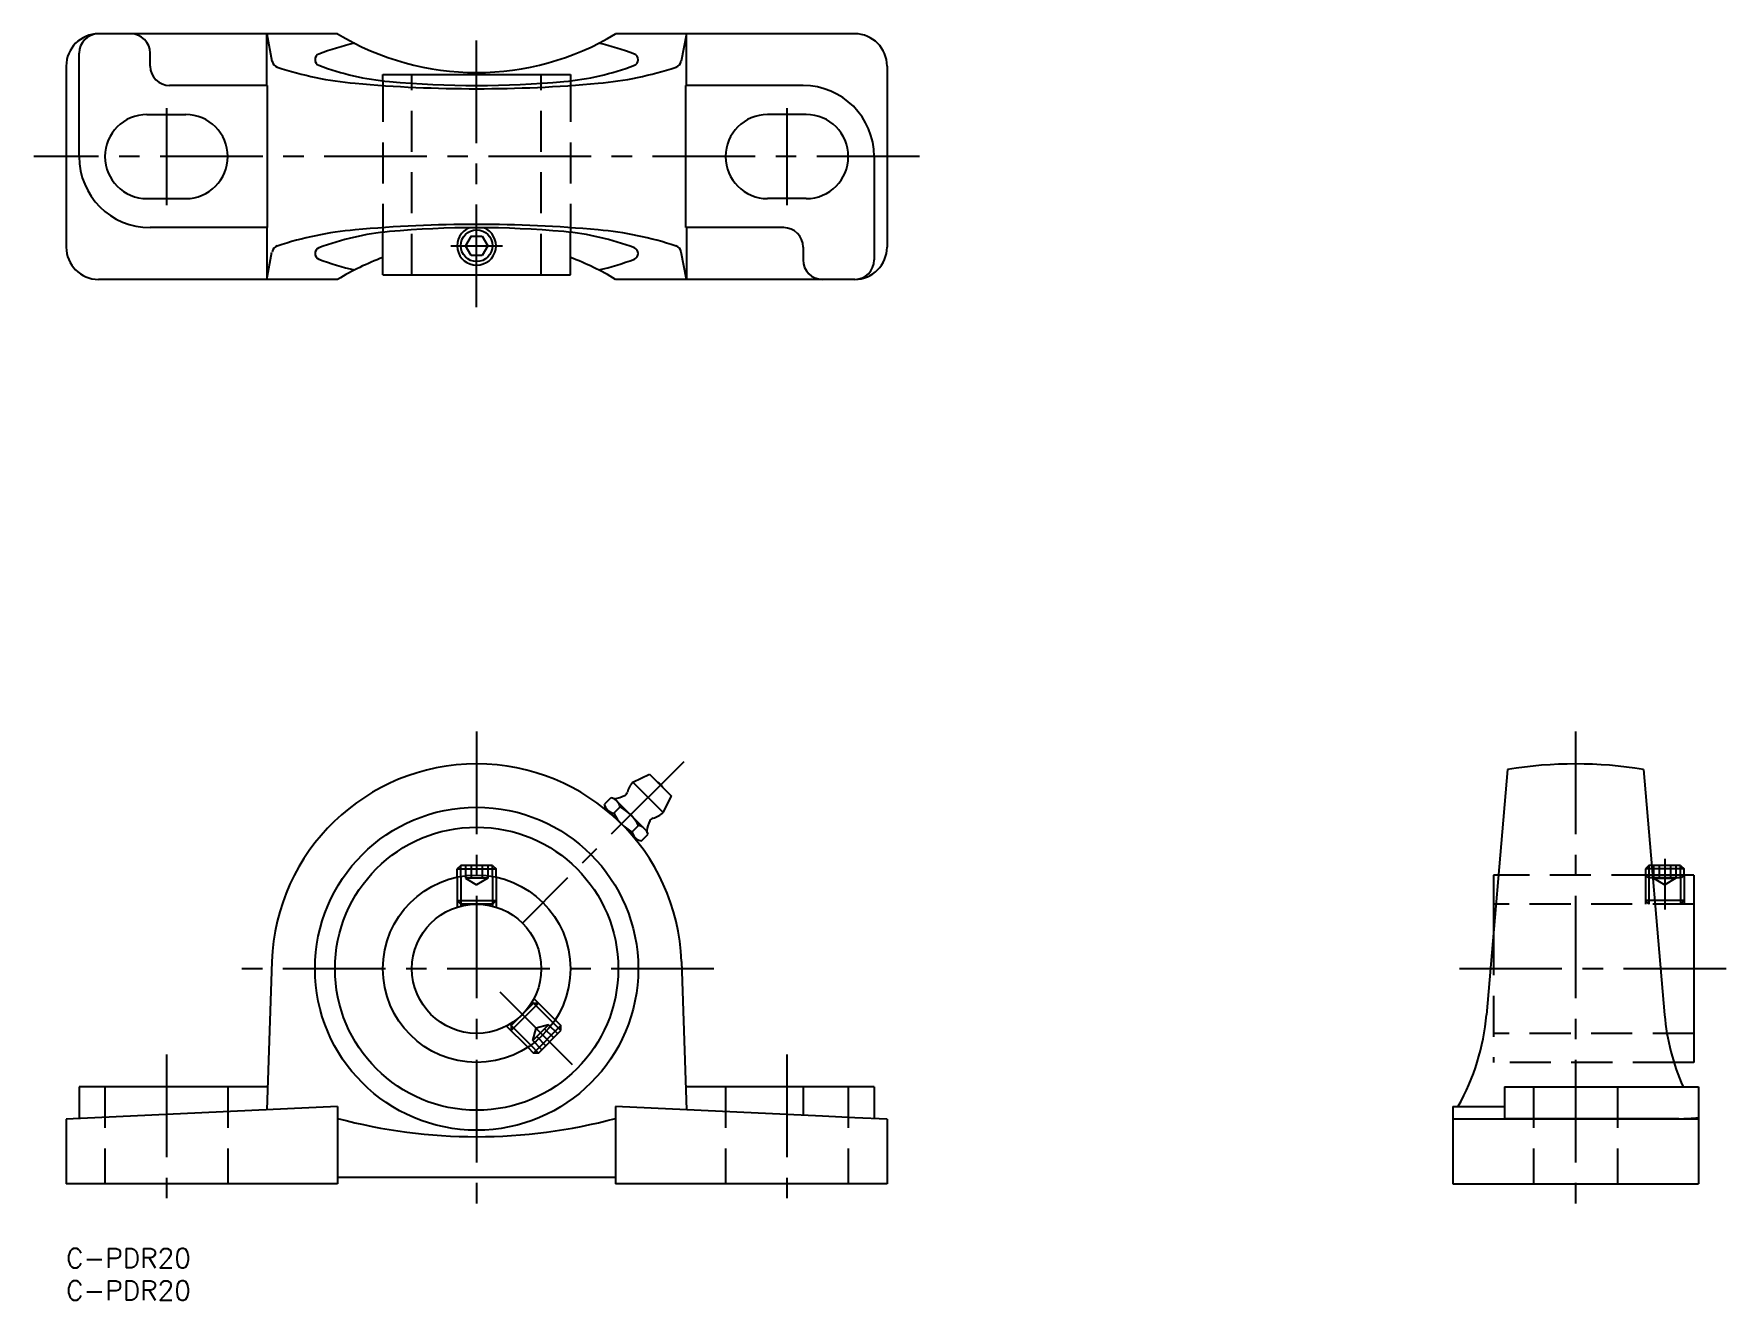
# Model space of a CAD drawing. Extents: x -5 to 257, y -8 to 188.
import ezdxf

# ---------------------------------------------------------------- set-up
doc = ezdxf.new("R2010")
doc.units = 0
doc.header["$LTSCALE"] = 0.5
doc.linetypes.add('CENTER', pattern=[50.8, 31.75, -6.35, 6.35, -6.35])
doc.linetypes.add('DASHED', pattern=[19.05, 12.7, -6.35])
for name, color, linetype in [('MSM_CENTER', 1, 'CENTER'), ('MSM_CONTINUOUS', 7, 'CONTINUOUS'), ('MSM_DASHED', 4, 'DASHED'), ('MSM_NARROW', 5, 'CONTINUOUS'), ('MSM_PART_NUMBER', 7, 'CONTINUOUS')]:
    doc.layers.add(name, color=color, linetype=linetype)
doc.styles.get("Standard").update_dxf_attribs({"font": 'txt.shx', "height": 3, "bigfont": 'bigfont.shx'})

msp = doc.modelspace()

# ---------------------------------------------------------------- linework, layer by layer
at = {"layer": 'MSM_CENTER'}
for p, q in [((63.5, 145.7), (63.5, 187)), ((15.5, 176.5), (15.5, 161.5)), ((111.5, 176.5), (111.5, 161.5)), ((132, 169), (-5, 169)), ((59.51, 155.2), (67.51, 155.2)), ((63.5, 80), (63.5, 5)), ((233.5, 80), (233.5, 5)), ((95.53, 75.33), (70.57, 50.37)), ((247.3, 60.3), (247.3, 52.49)), ((100.2, 43.3), (26.8, 43.3)), ((256.8, 43.3), (215.34, 43.3)), ((78.35, 28.45), (67.04, 39.76)), ((15.5, 30), (15.5, 5)), ((111.5, 30), (111.5, 5))]:
    msp.add_line(p, q, dxfattribs=at)
at = {"layer": 'MSM_CONTINUOUS'}
for p, q in [((42, 188), (5, 188)), ((31.02, 180), (31.02, 188)), ((31.02, 188), (31.84, 183.77)), ((122, 188), (85, 188)), ((95.98, 188), (95.16, 183.77)), ((95.98, 180), (95.98, 188)), ((2, 169), (2, 185)), ((13, 183), (13, 185)), ((0, 183), (0, 155)), ((49, 181.7), (78, 181.7)), ((49, 180.72), (49, 181.7)), ((78, 181.7), (78, 180.72)), ((127, 183), (127, 155)), ((31.14, 180), (16, 180)), ((31.14, 158), (31.14, 180)), ((114, 180), (95.86, 180)), ((95.86, 158), (95.86, 180)), ((12.5, 175.5), (18.5, 175.5)), ((114.5, 175.5), (108.5, 175.5)), ((125, 169), (125, 153)), ((12.5, 162.5), (18.5, 162.5)), ((114.5, 162.5), (108.5, 162.5)), ((31.14, 158), (13, 158)), ((31.02, 158), (31.02, 150)), ((49, 150.7), (49, 157.28)), ((78, 150.7), (78, 157.28)), ((111, 158), (95.86, 158)), ((95.98, 158), (95.98, 150)), ((62.63, 156.7), (61.77, 155.2)), ((62.63, 153.7), (61.77, 155.2)), ((62.63, 156.7), (64.37, 156.7)), ((64.37, 156.7), (65.23, 155.2)), ((65.23, 155.2), (64.37, 153.7)), ((114, 155), (114, 153)), ((31.02, 150), (31.84, 154.23)), ((64.37, 153.7), (62.63, 153.7)), ((95.98, 150), (95.16, 154.23)), ((42, 150), (5, 150)), ((49, 150.7), (78, 150.7)), ((122, 150), (85, 150)), ((87.68, 72.15), (90.23, 73.42)), ((90.23, 73.42), (93.62, 70.03)), ((223, 74.15), (219.72, 36.16)), ((244, 74.15), (247.28, 36.16)), ((87.68, 72.15), (92.35, 67.48)), ((84.25, 69.77), (83.28, 68.79)), ((83.44, 68.19), (83.28, 68.79)), ((83.44, 68.19), (88.39, 63.24)), ((84.85, 69.6), (84.25, 69.77)), ((84.71, 67.37), (85.68, 68.34)), ((84.85, 69.6), (89.8, 64.65)), ((92.35, 67.48), (93.62, 70.03)), ((83.58, 68.05), (83.46, 67.93)), ((88.54, 65.48), (87.57, 64.51)), ((88.25, 63.38), (88.13, 63.26)), ((88.39, 63.24), (88.99, 63.08)), ((88.99, 63.08), (89.97, 64.05)), ((89.8, 64.65), (89.97, 64.05)), ((61.04, 59.3), (60.5, 58.76)), ((60.5, 57.49), (60.5, 58.76)), ((60.5, 58.76), (66.5, 58.76)), ((65.96, 59.3), (61.04, 59.3)), ((65.96, 59.3), (66.5, 58.76)), ((66.5, 57.49), (66.5, 58.76)), ((220.8, 57.8), (220.8, 48.65)), ((221.59, 57.8), (220.8, 57.8)), ((249.76, 59.3), (245.28, 59.3)), ((250.3, 58.76), (245.33, 58.76)), ((251.8, 57.8), (245.41, 57.8)), ((249.76, 59.3), (250.3, 58.76)), ((250.3, 57.8), (250.3, 58.76)), ((251.8, 57.8), (251.8, 28.8)), ((31.82, 44.41), (31.02, 21.48)), ((95.18, 44.41), (95.98, 21.48)), ((76.55, 34.49), (72.31, 30.25)), ((75.65, 35.39), (76.55, 34.49)), ((76.55, 33.72), (76.55, 34.49)), ((73.08, 30.25), (76.55, 33.72)), ((71.41, 31.15), (72.31, 30.25)), ((73.08, 30.25), (72.31, 30.25)), ((251.8, 28.8), (248.72, 28.8)), ((2, 25), (2, 20.1)), ((31.14, 25), (2, 25)), ((125, 25), (95.86, 25)), ((114, 25), (114, 20.62)), ((125, 25), (125, 20.1)), ((222.5, 25), (252.5, 25)), ((222.5, 25), (222.5, 20.1)), ((252.5, 25), (252.5, 10)), ((42, 22), (0, 20)), ((42, 22), (42, 10)), ((85, 22), (85, 10)), ((117, 20.48), (85, 22)), ((214.5, 22), (214.5, 10)), ((214.5, 22), (222.5, 22)), ((0, 20), (0, 10)), ((127, 20), (122, 20.24)), ((127, 20), (127, 10)), ((252.5, 20), (214.5, 20)), ((222.5, 20.1), (249.5, 20.1)), ((85, 11), (42, 11)), ((42, 10), (0, 10)), ((127, 10), (85, 10)), ((214.5, 10), (252.5, 10))]:
    msp.add_line(p, q, dxfattribs=at)
for centre, radius in [((63.5, 155.2), 2.46), ((63.5, 43.3), 25), ((63.5, 43.3), 21.91), ((63.5, 43.3), 14.5), ((63.5, 43.3), 10)]:
    msp.add_circle(centre, radius, dxfattribs=at)
for centre, radius, start, end in [((5, 183), 5, 90, 180), ((5, 185), 3, 90, 180), ((10, 185), 3, 0, 90), ((53.69, 146.56), 41, 102.7868, 110.8506), ((63.5, 223.52), 41.52, 238.8144, 301.1856), ((73.31, 146.56), 41, 69.1494, 77.2132), ((122, 183), 5, 0, 90), ((33.05, 184), 1.23, 191.0084, 251.685), ((39.43, 184), 0.932, 110.8522, 249.1478), ((87.57, 184), 0.932, 290.8522, 69.1478), ((93.95, 184), 1.23, 288.315, 348.9916), ((16, 183), 3, 180, 270), ((49.47, 233.63), 53.5, 251.685, 264.8845), ((53.69, 221.45), 41, 249.1494, 264.8371), ((73.31, 221.45), 41, 275.1629, 290.8506), ((77.53, 233.63), 53.5, 275.1155, 288.315), ((63.5, 390.31), 210.81, 264.8845, 275.1155), ((63.5, 329.98), 149.97, 264.8371, 275.1629), ((114, 169), 11, 0, 90), ((12.5, 169), 6.5, 90, 270), ((18.5, 169), 6.5, 270, 90), ((108.5, 169), 6.5, 90, 270), ((114.5, 169), 6.5, 270, 90), ((13, 169), 11, 180, 270), ((49.47, 104.37), 53.5, 95.1155, 108.315), ((53.69, 116.55), 41, 95.1629, 110.8506), ((63.5, -52.31), 210.81, 84.8845, 95.1155), ((63.5, 8.02), 149.97, 84.8371, 95.1629), ((63.5, 155.2), 3, 111.4891, 68.5109), ((73.31, 116.55), 41, 69.1494, 84.8371), ((77.53, 104.37), 53.5, 71.685, 84.8845), ((111, 155), 3, 0, 90), ((5, 155), 5, 180, 270), ((33.05, 154), 1.23, 108.315, 168.9916), ((39.43, 154), 0.932, 110.8522, 249.1478), ((87.57, 154), 0.932, 290.8522, 69.1478), ((93.95, 154), 1.23, 11.0084, 71.685), ((122, 155), 5, 270, 0), ((53.69, 191.44), 41, 249.1494, 257.2132), ((63.5, 114.48), 41.52, 110.4398, 121.1856), ((63.5, 114.48), 41.52, 58.8144, 69.5602), ((73.31, 191.44), 41, 282.7868, 290.8506), ((117, 153), 3, 180, 270), ((122, 153), 3, 270, 0), ((63.5, 43.3), 31.7, 2, 178), ((233.5, 10), 65, 80.7038, 99.2962), ((90.02, 69.82), 3.3, 135, 165.9676), ((90.87, 70.67), 1.59, 24.555, 65.445), ((85.04, 69.12), 1.79, 199.3842, 259.3842), ((83.92, 68.01), 1.79, 10.6158, 70.6158), ((83.82, 75.52), 6, 279.8961, 295.2164), ((82.6, 62.4), 6.69, 27.412, 62.588), ((86.04, 70.81), 0.8, 295.2164, 345.9676), ((90.64, 70.44), 6.69, 207.412, 242.588), ((88.21, 63.72), 1.79, 19.3842, 79.3842), ((95.72, 63.62), 6, 154.7836, 170.1039), ((91.01, 65.84), 0.8, 104.0324, 154.7836), ((90.02, 69.82), 3.3, 284.0324, 315), ((89.32, 64.84), 1.79, 190.6158, 250.6158), ((184.85, 39.17), 35, 330.6281, 355.0678), ((282.15, 39.17), 35, 184.9322, 203.8762), ((63.5, 100.3), 83, 254.9871, 285.0129), ((249.5, 51.75), 31.66, 270.0074, 275.4452)]:
    msp.add_arc(centre, radius, start, end, dxfattribs=at)
at = {"layer": 'MSM_DASHED'}
for p, q in [((49, 180.72), (49, 157.28)), ((53.5, 150.7), (53.5, 181.7)), ((73.5, 150.7), (73.5, 181.7)), ((78, 180.72), (78, 157.28)), ((61.77, 59.3), (61.77, 57.3)), ((62.63, 59.3), (62.63, 57.3)), ((64.37, 59.3), (64.37, 57.3)), ((65.23, 59.3), (65.23, 57.3)), ((245.41, 57.8), (221.59, 57.8)), ((244.84, 59.3), (244.3, 58.76)), ((245.33, 58.76), (244.3, 58.76)), ((244.3, 58.76), (244.3, 53.3)), ((244.71, 57.39), (244.3, 57.8)), ((245.28, 59.3), (244.84, 59.3)), ((244.84, 59.3), (244.84, 53.3)), ((245.57, 59.3), (245.57, 57.3)), ((246.43, 59.3), (246.43, 57.3)), ((248.17, 59.3), (248.17, 57.3)), ((249.03, 59.3), (249.03, 57.3)), ((249.76, 57.8), (249.76, 53.3)), ((250.3, 57.8), (249.89, 57.39)), ((250.3, 57.8), (250.3, 53.3)), ((60.5, 57.49), (60.5, 52.84)), ((61.04, 57.59), (61.04, 52.99)), ((65.23, 57.3), (61.77, 57.3)), ((61.77, 57.3), (63.5, 56.3)), ((65.23, 57.3), (63.5, 56.3)), ((65.96, 57.59), (65.96, 52.99)), ((66.5, 57.49), (66.5, 52.84)), ((249.89, 57.39), (244.71, 57.39)), ((245.57, 57.3), (249.03, 57.3)), ((245.57, 57.3), (247.3, 56.3)), ((249.03, 57.3), (247.3, 56.3)), ((61.04, 53.3), (60.5, 53.84)), ((60.5, 53.84), (66.5, 53.84)), ((65.96, 53.3), (61.04, 53.3)), ((65.96, 53.3), (66.5, 53.84)), ((251.8, 53.3), (220.8, 53.3)), ((250.3, 53.84), (244.3, 53.84)), ((244.84, 53.3), (244.3, 53.84)), ((249.76, 53.3), (250.3, 53.84)), ((220.8, 48.65), (220.8, 28.8)), ((68.83, 34.49), (72.31, 37.97)), ((73.08, 37.97), (68.83, 33.72)), ((75.34, 34.93), (72.09, 38.18)), ((72.31, 37.97), (73.08, 37.97)), ((75.65, 35.39), (72.37, 38.68)), ((71.41, 31.15), (68.12, 34.43)), ((71.87, 31.46), (68.62, 34.71)), ((68.83, 34.49), (68.83, 33.72)), ((72.17, 32.18), (74.62, 34.63)), ((72.17, 32.18), (72.69, 34.11)), ((74.62, 34.63), (72.69, 34.11)), ((76.04, 33.21), (74.62, 34.63)), ((73.59, 30.76), (72.17, 32.18)), ((74.2, 31.37), (72.79, 32.79)), ((75.43, 32.6), (74.01, 34.01)), ((251.8, 33.3), (220.8, 33.3)), ((248.72, 28.8), (220.8, 28.8)), ((6, 25), (6, 10)), ((25, 25), (25, 10)), ((102, 25), (102, 10)), ((121, 25), (121, 10)), ((227, 25), (227, 10)), ((240, 25), (240, 10)), ((122, 20.24), (117, 20.48))]:
    msp.add_line(p, q, dxfattribs=at)
at = {"layer": 'MSM_NARROW'}
for p, q in [((61.04, 57.59), (61.04, 59.3)), ((65.96, 57.59), (65.96, 59.3)), ((249.76, 57.59), (249.76, 59.3)), ((75.34, 34.93), (76.55, 33.72)), ((71.87, 31.46), (73.08, 30.25))]:
    msp.add_line(p, q, dxfattribs=at)

# ---------------------------------------------------------------- texts
at = {"layer": 'MSM_PART_NUMBER'}
for p in [(0, -3), (0, -8)]:
    msp.add_text('C-PDR20', height=3, dxfattribs=at).set_placement(p)

doc.saveas('drawing.dxf')
